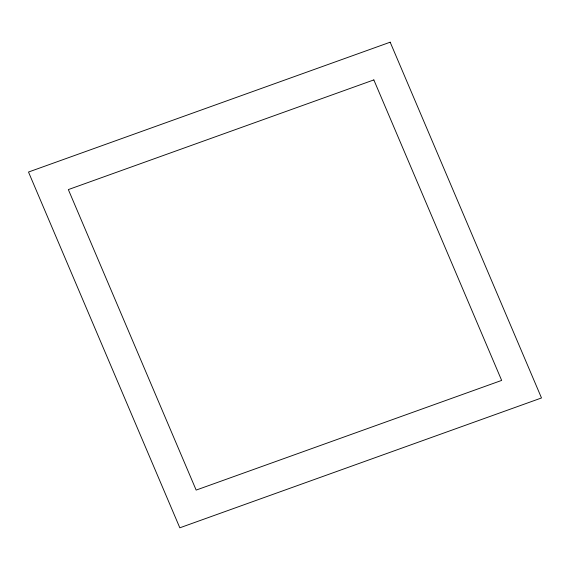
<?xml version="1.0" encoding="UTF-8"?>
<svg xmlns="http://www.w3.org/2000/svg" width="570" height="570" viewBox="0 0 570 570"><rect width="100%" height="100%" fill="white"/><g stroke="black" fill="none" stroke-linecap="round" stroke-linejoin="round"><path stroke-width="0.85" d="M390.179 42.194L28.5 172.04L179.821 527.806L541.5 397.96L390.179 42.194M373.842 79.914L68.343 189.589L196.158 490.086L501.657 380.411L373.842 79.914"/></g></svg>
